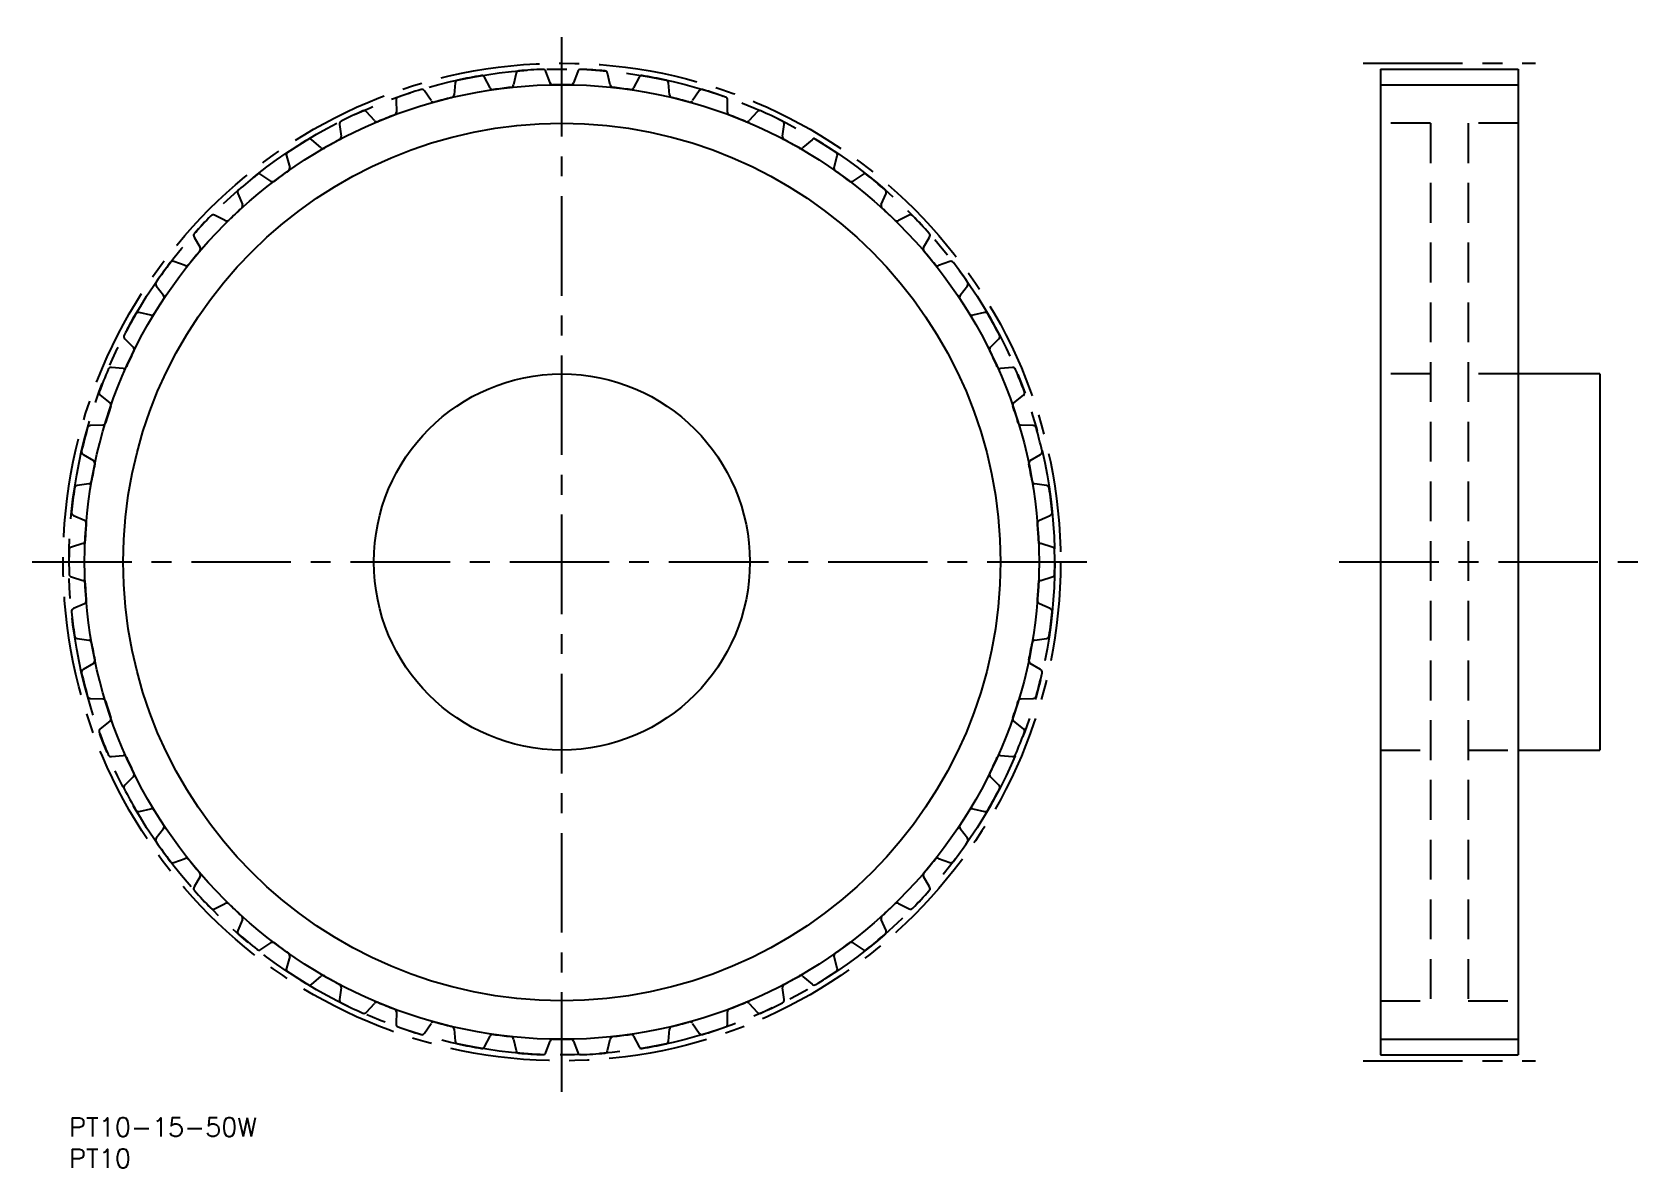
# Model space of a CAD drawing. Extents: x -6 to 251, y -8 to 173.
import ezdxf

# ---------------------------------------------------------------- set-up
doc = ezdxf.new("R2010")
doc.units = 0
doc.header["$LTSCALE"] = 0.5
for name, pattern in [('CENTER', [50.8, 31.75, -6.35, 6.35, -6.35]), ('DASHED', [19.05, 12.7, -6.35]), ('PHANTOM', [63.5, 31.75, -6.35, 6.35, -6.35, 6.35, -6.35])]:
    doc.linetypes.add(name, pattern=pattern)
for name, color, linetype in [('MSM_CENTER', 1, 'CENTER'), ('MSM_CONTINUOUS', 7, 'CONTINUOUS'), ('MSM_DASHED', 4, 'DASHED'), ('MSM_IMAGINARY', 6, 'PHANTOM'), ('MSM_NARROW', 5, 'CONTINUOUS'), ('MSM_PART_NUMBER', 7, 'CONTINUOUS')]:
    doc.layers.add(name, color=color, linetype=linetype)
doc.styles.get("Standard").update_dxf_attribs({"font": 'txt.shx', "height": 3, "bigfont": 'bigfont.shx'})

msp = doc.modelspace()

# ---------------------------------------------------------------- linework, layer by layer
at = {"layer": 'MSM_CENTER'}
for p, q in [((78.65, 4.13), (78.65, 173.18)), ((206.52, 168.22), (234.02, 168.22)), ((-5.87, 88.65), (163.18, 88.65)), ((202.71, 88.65), (250.83, 88.65)), ((206.52, 9.08), (234.02, 9.08))]:
    msp.add_line(p, q, dxfattribs=at)
msp.add_circle((78.65, 88.65), 79.58, dxfattribs=at)
at = {"layer": 'MSM_CONTINUOUS'}
for p, q in [((76.78, 165.12), (76.12, 166.91)), ((81.18, 166.91), (80.52, 165.12)), ((209.27, 167.3), (209.27, 10)), ((209.27, 167.3), (231.27, 167.3)), ((231.27, 167.3), (231.27, 10)), ((61.63, 165.08), (61.45, 163.18)), ((67.21, 164.28), (66.33, 165.98)), ((71.35, 166.61), (70.92, 164.75)), ((86.38, 164.75), (85.95, 166.61)), ((90.97, 165.98), (90.09, 164.28)), ((95.85, 163.18), (95.67, 165.08)), ((52.19, 162.35), (52.24, 160.44)), ((57.82, 162.25), (56.74, 163.83)), ((100.56, 163.83), (99.48, 162.25)), ((105.06, 160.44), (105.11, 162.35)), ((48.76, 159.06), (47.49, 160.49)), ((109.81, 160.49), (108.54, 159.06)), ((43.16, 158.45), (43.45, 156.56)), ((113.85, 156.56), (114.14, 158.45)), ((40.17, 154.76), (38.73, 156.02)), ((118.57, 156.02), (117.13, 154.76)), ((34.69, 153.45), (35.22, 151.61)), ((122.08, 151.61), (122.61, 153.45)), ((32.19, 149.41), (30.6, 150.48)), ((126.7, 150.48), (125.11, 149.41)), ((26.92, 147.43), (27.67, 145.67)), ((129.63, 145.67), (130.38, 147.43)), ((24.94, 143.11), (23.23, 143.97)), ((134.07, 143.97), (132.36, 143.11)), ((19.96, 140.48), (20.93, 138.83)), ((136.37, 138.83), (137.34, 140.48)), ((18.54, 135.95), (16.74, 136.59)), ((140.56, 136.59), (138.76, 135.95)), ((13.92, 132.72), (15.09, 131.2)), ((142.21, 131.2), (143.38, 132.72)), ((13.08, 128.04), (11.22, 128.45)), ((146.08, 128.45), (144.22, 128.04)), ((8.91, 124.26), (10.26, 122.9)), ((147.04, 122.9), (148.39, 124.26)), ((8.66, 119.51), (6.76, 119.69)), ((150.54, 119.69), (148.64, 119.51)), ((244.27, 118.65), (231.27, 118.65)), ((244.27, 118.65), (244.27, 58.65)), ((5, 115.24), (6.5, 114.06)), ((150.8, 114.06), (152.3, 115.24)), ((5.35, 110.5), (3.44, 110.43)), ((153.86, 110.43), (151.95, 110.5)), ((2.25, 105.8), (3.89, 104.82)), ((153.41, 104.82), (155.05, 105.8)), ((3.19, 101.14), (1.3, 100.83)), ((156, 100.83), (154.11, 101.14)), ((0.7, 96.09), (2.45, 95.32)), ((154.85, 95.32), (156.6, 96.09)), ((2.22, 91.58), (0.38, 91.04)), ((156.92, 91.04), (155.08, 91.58)), ((0.38, 86.26), (2.22, 85.72)), ((155.08, 85.72), (156.92, 86.26)), ((2.45, 81.98), (0.7, 81.21)), ((156.6, 81.21), (154.85, 81.98)), ((1.3, 76.47), (3.19, 76.16)), ((154.11, 76.16), (156, 76.47)), ((3.89, 72.48), (2.25, 71.5)), ((155.05, 71.5), (153.41, 72.48)), ((3.44, 66.87), (5.35, 66.8)), ((151.95, 66.8), (153.86, 66.87)), ((6.5, 63.24), (5, 62.06)), ((152.3, 62.06), (150.8, 63.24)), ((6.76, 57.61), (8.66, 57.79)), ((148.64, 57.79), (150.54, 57.61)), ((231.27, 58.65), (244.27, 58.65)), ((10.26, 54.4), (8.91, 53.04)), ((148.39, 53.04), (147.04, 54.4)), ((11.22, 48.85), (13.08, 49.26)), ((144.22, 49.26), (146.08, 48.85)), ((15.09, 46.1), (13.92, 44.58)), ((143.38, 44.58), (142.21, 46.1)), ((16.74, 40.71), (18.54, 41.35)), ((138.76, 41.35), (140.56, 40.71)), ((20.93, 38.47), (19.96, 36.82)), ((137.34, 36.82), (136.37, 38.47)), ((23.23, 33.33), (24.94, 34.19)), ((132.36, 34.19), (134.07, 33.33)), ((27.67, 31.63), (26.92, 29.87)), ((130.38, 29.87), (129.63, 31.63)), ((30.6, 26.82), (32.19, 27.89)), ((35.22, 25.69), (34.69, 23.85)), ((122.61, 23.85), (122.08, 25.69)), ((125.11, 27.89), (126.7, 26.82)), ((38.73, 21.28), (40.17, 22.54)), ((43.45, 20.74), (43.16, 18.85)), ((114.14, 18.85), (113.85, 20.74)), ((117.13, 22.54), (118.57, 21.28)), ((47.49, 16.81), (48.76, 18.24)), ((108.54, 18.24), (109.81, 16.81)), ((52.24, 16.86), (52.19, 14.95)), ((105.11, 14.95), (105.06, 16.86)), ((56.74, 13.47), (57.82, 15.05)), ((61.45, 14.12), (61.63, 12.22)), ((66.33, 11.32), (67.21, 13.02)), ((90.09, 13.02), (90.97, 11.32)), ((95.67, 12.22), (95.85, 14.12)), ((99.48, 15.05), (100.56, 13.47)), ((70.92, 12.55), (71.35, 10.69)), ((76.12, 10.39), (76.78, 12.18)), ((80.52, 12.18), (81.18, 10.39)), ((85.95, 10.69), (86.38, 12.55)), ((209.27, 10), (231.27, 10))]:
    msp.add_line(p, q, dxfattribs=at)
for radius in [70, 30]:
    msp.add_circle((78.65, 88.65), radius, dxfattribs=at)
for centre, radius, start, end in [((71.84, 166.5), 0.5, 95.0026, 167.2), ((78.65, 88.65), 78.65, 92.1974, 95.0026), ((75.65, 166.74), 0.5, 20, 92.1974), ((81.65, 166.74), 0.5, 87.8026, 160), ((78.65, 88.65), 78.65, 84.9974, 87.8026), ((85.46, 166.5), 0.5, 12.8, 84.9974), ((62.13, 165.03), 0.5, 102.2026, 174.4), ((78.65, 88.65), 78.65, 99.3974, 102.2026), ((65.89, 165.75), 0.5, 27.2, 99.3974), ((78.65, 88.65), 76.15, 96.1515, 98.2485), ((70.44, 164.86), 0.5, 276.1515, 347.2), ((77.25, 165.29), 0.5, 200, 271.0485), ((78.65, 88.65), 76.15, 88.9515, 91.0485), ((80.05, 165.29), 0.5, 268.9515, 340), ((86.86, 164.86), 0.5, 192.8, 263.8485), ((78.65, 88.65), 76.15, 81.7515, 83.8485), ((91.41, 165.75), 0.5, 80.6026, 152.8), ((78.65, 88.65), 78.65, 77.7974, 80.6026), ((95.17, 165.03), 0.5, 5.6, 77.7974), ((52.69, 162.36), 0.5, 109.4026, 181.6), ((78.65, 88.65), 78.65, 106.5974, 109.4026), ((56.33, 163.54), 0.5, 34.4, 106.5974), ((58.23, 162.53), 0.5, 214.4, 285.4485), ((78.65, 88.65), 76.15, 103.3515, 105.4485), ((60.95, 163.23), 0.5, 283.3515, 354.4), ((67.65, 164.51), 0.5, 207.2, 278.2485), ((89.65, 164.51), 0.5, 261.7515, 332.8), ((96.35, 163.23), 0.5, 185.6, 256.6485), ((78.65, 88.65), 76.15, 74.5515, 76.6485), ((99.07, 162.53), 0.5, 254.5515, 325.6), ((100.97, 163.54), 0.5, 73.4026, 145.6), ((78.65, 88.65), 78.65, 70.5974, 73.4026), ((104.61, 162.36), 0.5, 358.4, 70.5974), ((78.65, 88.65), 78.65, 113.7974, 116.6026), ((47.12, 160.16), 0.5, 41.6, 113.7974), ((78.65, 88.65), 76.15, 110.5515, 112.6485), ((51.74, 160.42), 0.5, 290.5515, 1.6), ((105.56, 160.42), 0.5, 178.4, 249.4485), ((78.65, 88.65), 76.15, 67.3515, 69.4485), ((110.18, 160.16), 0.5, 66.2026, 138.4), ((78.65, 88.65), 78.65, 63.3974, 66.2026), ((43.65, 158.53), 0.5, 116.6026, 188.8), ((49.13, 159.39), 0.5, 221.6, 292.6485), ((108.17, 159.39), 0.5, 247.3515, 318.4), ((113.65, 158.53), 0.5, 351.2, 63.3974), ((78.65, 88.65), 78.65, 120.9974, 123.8026), ((38.4, 155.64), 0.5, 48.8, 120.9974), ((40.5, 155.13), 0.5, 228.8, 299.8485), ((78.65, 88.65), 76.15, 117.7515, 119.8485), ((42.96, 156.48), 0.5, 297.7515, 8.8), ((114.34, 156.48), 0.5, 171.2, 242.2485), ((78.65, 88.65), 76.15, 60.1515, 62.2485), ((116.8, 155.13), 0.5, 240.1515, 311.2), ((118.9, 155.64), 0.5, 59.0026, 131.2), ((78.65, 88.65), 78.65, 56.1974, 59.0026), ((35.17, 153.59), 0.5, 123.8026, 196), ((34.74, 151.48), 0.5, 304.9515, 16), ((122.56, 151.48), 0.5, 164, 235.0485), ((122.13, 153.59), 0.5, 344, 56.1974), ((78.65, 88.65), 78.65, 128.1974, 131.0026), ((30.32, 150.07), 0.5, 56, 128.1974), ((32.47, 149.83), 0.5, 236, 307.0485), ((78.65, 88.65), 76.15, 124.9515, 127.0485), ((78.65, 88.65), 76.15, 52.9515, 55.0485), ((124.83, 149.83), 0.5, 232.9515, 304), ((126.98, 150.07), 0.5, 51.8026, 124), ((78.65, 88.65), 78.65, 48.9974, 51.8026), ((27.38, 147.63), 0.5, 131.0026, 203.2), ((129.92, 147.63), 0.5, 336.8, 48.9974), ((78.65, 88.65), 78.65, 135.3974, 138.2026), ((23.01, 143.53), 0.5, 63.2, 135.3974), ((78.65, 88.65), 76.15, 132.1515, 134.2485), ((27.21, 145.48), 0.5, 312.1515, 23.2), ((130.09, 145.48), 0.5, 156.8, 227.8485), ((78.65, 88.65), 76.15, 45.7515, 47.8485), ((134.29, 143.53), 0.5, 44.6026, 116.8), ((78.65, 88.65), 78.65, 41.7974, 44.6026), ((25.17, 143.56), 0.5, 243.2, 314.2485), ((132.13, 143.56), 0.5, 225.7515, 296.8), ((20.39, 140.74), 0.5, 138.2026, 210.4), ((20.49, 138.58), 0.5, 319.3515, 30.4), ((136.81, 138.58), 0.5, 149.6, 220.6485), ((136.91, 140.74), 0.5, 329.6, 41.7974), ((78.65, 88.65), 78.65, 142.5974, 145.4026), ((16.57, 136.12), 0.5, 70.4, 142.5974), ((18.71, 136.42), 0.5, 250.4, 321.4485), ((78.65, 88.65), 76.15, 139.3515, 141.4485), ((78.65, 88.65), 76.15, 38.5515, 40.6485), ((138.59, 136.42), 0.5, 218.5515, 289.6), ((140.73, 136.12), 0.5, 37.4026, 109.6), ((78.65, 88.65), 78.65, 34.5974, 37.4026), ((14.32, 133.02), 0.5, 145.4026, 217.6), ((14.69, 130.9), 0.5, 326.5515, 37.6), ((142.61, 130.9), 0.5, 142.4, 213.4485), ((142.98, 133.02), 0.5, 322.4, 34.5974), ((11.11, 127.96), 0.5, 77.6, 149.7974), ((78.65, 88.65), 76.15, 146.5515, 148.6485), ((78.65, 88.65), 76.15, 31.3515, 33.4485), ((146.19, 127.96), 0.5, 30.2026, 102.4), ((78.65, 88.65), 78.65, 149.7974, 152.6026), ((13.19, 128.53), 0.5, 257.6, 328.6485), ((144.11, 128.53), 0.5, 211.3515, 282.4), ((78.65, 88.65), 78.65, 27.3974, 30.2026), ((9.27, 124.61), 0.5, 152.6026, 224.8), ((148.03, 124.61), 0.5, 315.2, 27.3974), ((78.65, 88.65), 76.15, 153.7515, 155.8485), ((9.9, 122.55), 0.5, 333.7515, 44.8), ((147.4, 122.55), 0.5, 135.2, 206.2485), ((78.65, 88.65), 76.15, 24.1515, 26.2485), ((78.65, 88.65), 78.65, 156.9974, 159.8026), ((6.71, 119.19), 0.5, 84.8, 156.9974), ((8.71, 120.01), 0.5, 264.8, 335.8485), ((148.59, 120.01), 0.5, 204.1515, 275.2), ((150.59, 119.19), 0.5, 23.0026, 95.2), ((78.65, 88.65), 78.65, 20.1974, 23.0026), ((5.31, 115.63), 0.5, 159.8026, 232), ((151.99, 115.63), 0.5, 308, 20.1974), ((78.65, 88.65), 76.15, 160.9515, 163.0485), ((6.2, 113.67), 0.5, 340.9515, 52), ((151.1, 113.67), 0.5, 128, 199.0485), ((78.65, 88.65), 76.15, 16.9515, 19.0485), ((3.45, 109.93), 0.5, 92, 164.1974), ((5.33, 111), 0.5, 272, 343.0485), ((151.97, 111), 0.5, 196.9515, 268), ((153.85, 109.93), 0.5, 15.8026, 88), ((78.65, 88.65), 78.65, 164.1974, 167.0026), ((78.65, 88.65), 78.65, 12.9974, 15.8026), ((2.5, 106.23), 0.5, 167.0026, 239.2), ((154.8, 106.23), 0.5, 300.8, 12.9974), ((78.65, 88.65), 76.15, 168.1515, 170.2485), ((3.63, 104.39), 0.5, 348.1515, 59.2), ((153.67, 104.39), 0.5, 120.8, 191.8485), ((78.65, 88.65), 76.15, 9.7515, 11.8485), ((78.65, 88.65), 78.65, 171.3974, 174.2026), ((1.38, 100.34), 0.5, 99.2, 171.3974), ((3.11, 101.63), 0.5, 279.2, 350.2485), ((154.19, 101.63), 0.5, 189.7515, 260.8), ((155.92, 100.34), 0.5, 8.6026, 80.8), ((78.65, 88.65), 78.65, 5.7974, 8.6026), ((0.9, 96.54), 0.5, 174.2026, 246.4), ((2.25, 94.86), 0.5, 355.3515, 66.4), ((155.05, 94.86), 0.5, 113.6, 184.6485), ((156.4, 96.54), 0.5, 293.6, 5.7974), ((78.65, 88.65), 76.15, 175.3515, 177.4485), ((78.65, 88.65), 76.15, 2.5515, 4.6485), ((78.65, 88.65), 78.65, 178.5974, 181.4026), ((0.52, 90.56), 0.5, 106.4, 178.5974), ((2.08, 92.06), 0.5, 286.4, 357.4485), ((155.22, 92.06), 0.5, 182.5515, 253.6), ((156.78, 90.56), 0.5, 1.4026, 73.6), ((78.65, 88.65), 78.65, 358.5974, 1.4026), ((0.52, 86.74), 0.5, 181.4026, 253.6), ((2.08, 85.24), 0.5, 2.5515, 73.6), ((78.65, 88.65), 76.15, 182.5515, 184.6485), ((78.65, 88.65), 76.15, 355.3515, 357.4485), ((155.22, 85.24), 0.5, 106.4, 177.4485), ((156.78, 86.74), 0.5, 286.4, 358.5974), ((2.25, 82.44), 0.5, 293.6, 4.6485), ((155.05, 82.44), 0.5, 175.3515, 246.4), ((0.9, 80.76), 0.5, 113.6, 185.7974), ((78.65, 88.65), 78.65, 185.7974, 188.6026), ((78.65, 88.65), 78.65, 351.3974, 354.2026), ((156.4, 80.76), 0.5, 354.2026, 66.4), ((1.38, 76.96), 0.5, 188.6026, 260.8), ((3.11, 75.67), 0.5, 9.7515, 80.8), ((78.65, 88.65), 76.15, 189.7515, 191.8485), ((78.65, 88.65), 76.15, 348.1515, 350.2485), ((154.19, 75.67), 0.5, 99.2, 170.2485), ((155.92, 76.96), 0.5, 279.2, 351.3974), ((3.63, 72.91), 0.5, 300.8, 11.8485), ((153.67, 72.91), 0.5, 168.1515, 239.2), ((2.5, 71.07), 0.5, 120.8, 192.9974), ((78.65, 88.65), 78.65, 192.9974, 195.8026), ((78.65, 88.65), 78.65, 344.1974, 347.0026), ((154.8, 71.07), 0.5, 347.0026, 59.2), ((3.45, 67.37), 0.5, 195.8026, 268), ((5.33, 66.3), 0.5, 16.9515, 88), ((151.97, 66.3), 0.5, 92, 163.0485), ((153.85, 67.37), 0.5, 272, 344.1974), ((78.65, 88.65), 76.15, 196.9515, 199.0485), ((78.65, 88.65), 76.15, 340.9515, 343.0485), ((5.31, 61.67), 0.5, 128, 200.1974), ((6.2, 63.63), 0.5, 308, 19.0485), ((151.1, 63.63), 0.5, 160.9515, 232), ((151.99, 61.67), 0.5, 339.8026, 52), ((78.65, 88.65), 78.65, 200.1974, 203.0026), ((78.65, 88.65), 78.65, 336.9974, 339.8026), ((6.71, 58.11), 0.5, 203.0026, 275.2), ((8.71, 57.29), 0.5, 24.1515, 95.2), ((78.65, 88.65), 76.15, 204.1515, 206.2485), ((78.65, 88.65), 76.15, 333.7515, 335.8485), ((148.59, 57.29), 0.5, 84.8, 155.8485), ((150.59, 58.11), 0.5, 264.8, 336.9974), ((9.9, 54.75), 0.5, 315.2, 26.2485), ((147.4, 54.75), 0.5, 153.7515, 224.8), ((9.27, 52.69), 0.5, 135.2, 207.3974), ((78.65, 88.65), 78.65, 207.3974, 210.2026), ((78.65, 88.65), 78.65, 329.7974, 332.6026), ((148.03, 52.69), 0.5, 332.6026, 44.8), ((11.11, 49.34), 0.5, 210.2026, 282.4), ((13.19, 48.77), 0.5, 31.3515, 102.4), ((78.65, 88.65), 76.15, 211.3515, 213.4485), ((78.65, 88.65), 76.15, 326.5515, 328.6485), ((144.11, 48.77), 0.5, 77.6, 148.6485), ((146.19, 49.34), 0.5, 257.6, 329.7974), ((14.69, 46.4), 0.5, 322.4, 33.4485), ((142.61, 46.4), 0.5, 146.5515, 217.6), ((14.32, 44.28), 0.5, 142.4, 214.5974), ((78.65, 88.65), 78.65, 214.5974, 217.4026), ((78.65, 88.65), 78.65, 322.5974, 325.4026), ((142.98, 44.28), 0.5, 325.4026, 37.6), ((18.71, 40.88), 0.5, 38.5515, 109.6), ((78.65, 88.65), 76.15, 218.5515, 220.6485), ((78.65, 88.65), 76.15, 319.3515, 321.4485), ((138.59, 40.88), 0.5, 70.4, 141.4485), ((16.57, 41.18), 0.5, 217.4026, 289.6), ((20.49, 38.72), 0.5, 329.6, 40.6485), ((136.81, 38.72), 0.5, 139.3515, 210.4), ((140.73, 41.18), 0.5, 250.4, 322.5974), ((20.39, 36.56), 0.5, 149.6, 221.7974), ((78.65, 88.65), 78.65, 221.7974, 224.6026), ((78.65, 88.65), 78.65, 315.3974, 318.2026), ((136.91, 36.56), 0.5, 318.2026, 30.4), ((23.01, 33.77), 0.5, 224.6026, 296.8), ((25.17, 33.74), 0.5, 45.7515, 116.8), ((78.65, 88.65), 76.15, 225.7515, 227.8485), ((78.65, 88.65), 76.15, 312.1515, 314.2485), ((132.13, 33.74), 0.5, 63.2, 134.2485), ((134.29, 33.77), 0.5, 243.2, 315.3974), ((27.21, 31.82), 0.5, 336.8, 47.8485), ((130.09, 31.82), 0.5, 132.1515, 203.2), ((27.38, 29.67), 0.5, 156.8, 228.9974), ((78.65, 88.65), 78.65, 228.9974, 231.8026), ((78.65, 88.65), 78.65, 308.1974, 311.0026), ((129.92, 29.67), 0.5, 311.0026, 23.2), ((30.32, 27.23), 0.5, 231.8026, 304), ((32.47, 27.47), 0.5, 52.9515, 124), ((78.65, 88.65), 76.15, 232.9515, 235.0485), ((34.74, 25.82), 0.5, 344, 55.0485), ((122.56, 25.82), 0.5, 124.9515, 196), ((78.65, 88.65), 76.15, 304.9515, 307.0485), ((124.83, 27.47), 0.5, 56, 127.0485), ((126.98, 27.23), 0.5, 236, 308.1974), ((35.17, 23.71), 0.5, 164, 236.1974), ((78.65, 88.65), 78.65, 236.1974, 239.0026), ((78.65, 88.65), 78.65, 300.9974, 303.8026), ((122.13, 23.71), 0.5, 303.8026, 16), ((38.4, 21.66), 0.5, 239.0026, 311.2), ((40.5, 22.17), 0.5, 60.1515, 131.2), ((78.65, 88.65), 76.15, 240.1515, 242.2485), ((42.96, 20.82), 0.5, 351.2, 62.2485), ((114.34, 20.82), 0.5, 117.7515, 188.8), ((78.65, 88.65), 76.15, 297.7515, 299.8485), ((116.8, 22.17), 0.5, 48.8, 119.8485), ((118.9, 21.66), 0.5, 228.8, 300.9974), ((43.65, 18.77), 0.5, 171.2, 243.3974), ((78.65, 88.65), 78.65, 243.3974, 246.2026), ((49.13, 17.91), 0.5, 67.3515, 138.4), ((78.65, 88.65), 76.15, 247.3515, 249.4485), ((78.65, 88.65), 76.15, 290.5515, 292.6485), ((108.17, 17.91), 0.5, 41.6, 112.6485), ((78.65, 88.65), 78.65, 293.7974, 296.6026), ((113.65, 18.77), 0.5, 296.6026, 8.8), ((47.12, 17.14), 0.5, 246.2026, 318.4), ((51.74, 16.88), 0.5, 358.4, 69.4485), ((105.56, 16.88), 0.5, 110.5515, 181.6), ((110.18, 17.14), 0.5, 221.6, 293.7974), ((52.69, 14.94), 0.5, 178.4, 250.5974), ((78.65, 88.65), 78.65, 250.5974, 253.4026), ((56.33, 13.76), 0.5, 253.4026, 325.6), ((58.23, 14.77), 0.5, 74.5515, 145.6), ((78.65, 88.65), 76.15, 254.5515, 256.6485), ((60.95, 14.07), 0.5, 5.6, 76.6485), ((67.65, 12.79), 0.5, 81.7515, 152.8), ((78.65, 88.65), 76.15, 261.7515, 263.8485), ((70.44, 12.44), 0.5, 12.8, 83.8485), ((86.86, 12.44), 0.5, 96.1515, 167.2), ((78.65, 88.65), 76.15, 276.1515, 278.2485), ((89.65, 12.79), 0.5, 27.2, 98.2485), ((96.35, 14.07), 0.5, 103.3515, 174.4), ((78.65, 88.65), 76.15, 283.3515, 285.4485), ((99.07, 14.77), 0.5, 34.4, 105.4485), ((100.97, 13.76), 0.5, 214.4, 286.5974), ((78.65, 88.65), 78.65, 286.5974, 289.4026), ((104.61, 14.94), 0.5, 289.4026, 1.6), ((62.13, 12.27), 0.5, 185.6, 257.7974), ((78.65, 88.65), 78.65, 257.7974, 260.6026), ((65.89, 11.55), 0.5, 260.6026, 332.8), ((71.84, 10.8), 0.5, 192.8, 264.9974), ((78.65, 88.65), 78.65, 264.9974, 267.8026), ((75.65, 10.56), 0.5, 267.8026, 340), ((77.25, 12.01), 0.5, 88.9515, 160), ((78.65, 88.65), 76.15, 268.9515, 271.0485), ((80.05, 12.01), 0.5, 20, 91.0485), ((81.65, 10.56), 0.5, 200, 272.1974), ((78.65, 88.65), 78.65, 272.1974, 275.0026), ((85.46, 10.8), 0.5, 275.0026, 347.2), ((91.41, 11.55), 0.5, 207.2, 279.3974), ((78.65, 88.65), 78.65, 279.3974, 282.2026), ((95.17, 12.27), 0.5, 282.2026, 354.4)]:
    msp.add_arc(centre, radius, start, end, dxfattribs=at)
at = {"layer": 'MSM_DASHED'}
for p, q in [((217.27, 158.65), (209.27, 158.65)), ((217.27, 158.65), (217.27, 18.65)), ((231.27, 158.65), (223.27, 158.65)), ((223.27, 158.65), (223.27, 18.65)), ((217.27, 118.65), (209.27, 118.65)), ((231.27, 118.65), (223.27, 118.65)), ((209.27, 58.65), (217.27, 58.65)), ((223.27, 58.65), (231.27, 58.65)), ((209.27, 18.65), (217.27, 18.65)), ((223.27, 18.65), (231.27, 18.65))]:
    msp.add_line(p, q, dxfattribs=at)
at = {"layer": 'MSM_IMAGINARY'}
msp.add_circle((78.65, 88.65), 78.65, dxfattribs=at)
at = {"layer": 'MSM_NARROW'}
for p, q in [((76.9, 164.78), (76.78, 165.12)), ((80.4, 164.78), (80.52, 165.12)), ((209.27, 164.8), (231.27, 164.8)), ((209.27, 12.5), (231.27, 12.5))]:
    msp.add_line(p, q, dxfattribs=at)
msp.add_circle((78.65, 88.65), 76.15, dxfattribs=at)

# ---------------------------------------------------------------- texts
at = {"layer": 'MSM_PART_NUMBER'}
for s, p in [('PT10-15-50W', (0, -3)), ('PT10', (0, -8))]:
    msp.add_text(s, height=3, dxfattribs=at).set_placement(p)

doc.saveas('drawing.dxf')
